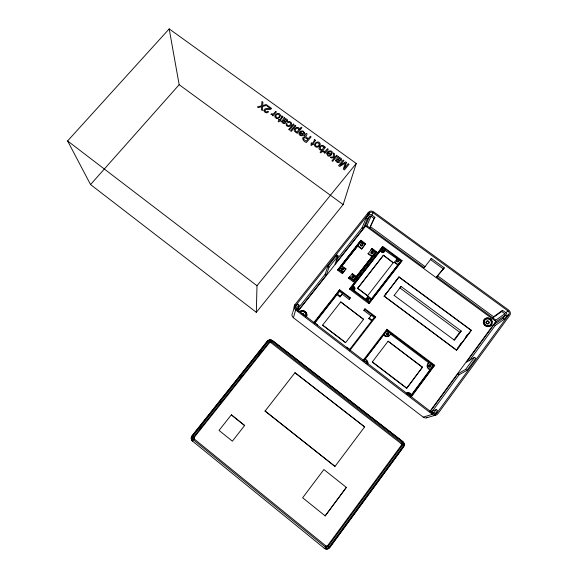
<?xml version="1.0" encoding="UTF-8"?>
<svg xmlns="http://www.w3.org/2000/svg" width="578" height="578" viewBox="0 0 578 578"><rect width="100%" height="100%" fill="white"/><g stroke="black" fill="none" stroke-linecap="round" stroke-linejoin="round"><path stroke-width="0.87" d="M256.321 312.344L256.993 285.734L356.25 163.48L169.188 28.9L67.604 140.938L90.544 184.555L256.321 312.344L343.151 204.583L356.25 163.48M192.611 441.202L192.662 441.245A3.858 3.779 -66.1 0 1 192.127 435.841L267.318 341.237A3.699 3.641 11.3 0 1 272.498 340.637L402.693 441.476A3.93 3.75 54.2 0 1 403.56 446.91L329.735 547.547A4.104 3.909 76.3 0 1 324.244 548.219L192.611 441.202A3.865 3.779 -66 0 1 192.069 435.79L267.318 341.237M269.493 341.641L193.659 437.026A1.17 1.142 -65.8 0 0 193.825 438.659L194.287 439.085A1.156 1.134 -66 0 1 194.129 437.467L269.355 342.819L269.493 341.641A1.12 1.098 11.1 0 1 271.06 341.461L402.353 443.21A1.185 1.134 54 0 1 402.613 444.85L328.181 546.224A1.243 1.185 76.2 0 1 326.519 546.427L325.898 545.964A1.228 1.17 76.3 0 0 327.545 545.762L328.181 546.224M327.545 545.762L401.392 445.226A1.178 1.127 54.2 0 0 401.132 443.601L270.909 342.638L271.06 341.461M324.244 548.219L324.179 548.161A4.097 3.902 76.3 0 0 329.662 547.489L403.422 446.946A3.923 3.75 54.2 0 0 402.555 441.52L272.498 340.637M265.092 411.052L294.975 372.716L364.631 426.904L334.987 466.417L265.092 411.052L334.987 466.417M295.105 307.641A2.673 2.601 14.6 0 1 295.459 307.055L295.857 305.379L369.291 213.087A2.637 2.478 16.5 0 1 372.962 212.675L508.048 311A2.782 2.572 35.3 0 1 508.777 314.714L436.961 412.938L435.241 413.667A2.839 2.688 47.5 0 1 434.75 414.173M296.268 309.613L296.666 307.98L298.985 305.061L297.778 304.136L295.459 307.055M297.518 310.856L298.985 305.061M292.938 311.91L294.939 304.685L368.388 212.429A3.764 3.533 16.5 0 1 373.626 211.844L508.698 310.119A3.974 3.67 35.3 0 1 509.745 315.415L437.936 413.682A4.089 3.88 47.3 0 1 432.387 414.339L423.19 417.114L293.386 317.741A3.67 3.576 15.1 0 1 292.714 312.712M293.386 317.741L295.647 309.96A3.858 3.75 14.5 0 1 294.939 304.685M297.258 309.389L325.154 274.275L327.827 266.364L336.873 254.992L338.072 255.888L335.045 264.146L365.375 225.94M297.865 310.978L326.31 275.15L329.034 267.26L338.072 255.888M336.273 256.654L336.873 254.992M294.975 372.716L364.631 426.904M358.649 244.834L341.735 266.205L341.887 265.822L345.947 268.849L342.321 273.618L337.689 270.15L360.954 240.282L365.599 243.706L361.698 249.075L357.652 246.091L357.833 245.672L361.886 248.663L361.698 249.075M317.517 325.587L317.748 325.009L314.808 322.77L314.591 323.355L339.568 291.276L342.494 293.48L340.001 296.94L337.082 294.744M338.925 269.471L361.106 241.257L365.166 244.248L361.886 248.663M342.321 273.618L343.151 272.137L339.076 269.088M342.754 273.069L343.151 272.137M336.1 260.497L362.095 227.768L366.062 218.296L368.265 215.529L369.291 213.087M368.265 215.529A2.615 2.457 16.5 0 1 371.9 215.117L374.891 217.299L369.768 227.884L374.017 218.412L371.018 216.223A1.12 1.055 16.5 0 0 369.465 216.403L367.261 219.17L363.251 228.621L362.095 227.768M322.611 325.139L345.586 342.646L322.611 325.139L340.731 301.933L363.569 319.367L340.731 301.933M297.721 311.585L364.993 226.829L369.465 216.403M364.993 226.829A1.077 1.019 16.9 0 1 366.495 226.663L371.018 216.223M360.954 240.282L356.041 246.965M371.9 215.117L372.962 212.675M342.183 294.159L349.199 299.433L349.632 298.877L350.232 297.706L339.647 289.759L334.669 296.622M361.106 241.257L360.824 241.893L364.877 244.877M348.968 277.845L349.567 276.92L353.664 279.976L375.649 251.957L371.567 248.952L371.994 248.41L376.661 251.842L353.382 281.869L348.715 278.394L349.567 276.92M340.001 296.94L342.494 293.48M349.401 277.296L348.715 278.394M356.431 276.66L352.349 273.618L352.175 273.994L355.578 276.522M367.637 214.055L368.388 212.429M353.382 281.869L376.661 251.842M349.56 289.108L382.73 246.445L402.078 260.642L368.916 303.609L349.56 289.108L371.119 261.596M401.06 260.765L368.966 302.272L397.888 265.02L394.369 262.434L394.615 262.051L398.134 264.637L401.06 260.765L382.889 247.42L350.745 288.639L352.833 285.98L354.242 287.028A1.763 1.691 22 0 1 354.603 289.412L354.422 289.759A1.756 1.683 22.1 0 0 354.625 288.082M371.994 248.41L371.054 249.985L371.567 248.952M372.138 256.784L368.07 253.785L368.273 253.381L372.34 256.386L369.949 259.573M352.833 285.98L352.659 286.334L382.889 247.42M354.242 287.028L354.061 287.382A1.756 1.683 22.1 0 1 354.386 287.7M349.199 299.433L350.232 297.706M393.365 262.549L367.572 295.799L357.609 288.35L383.438 255.245L393.242 262.744L383.438 255.245M382.73 246.445L372.225 260.187M380.295 251.054L381.69 252.08L381.914 251.676A1.741 1.647 21 0 0 384.334 251.401L385.353 250.093L382.557 248.041M381.69 252.08A1.741 1.647 21 0 0 384.11 251.806L384.334 251.401M384.11 251.806L385.353 250.093M367.825 296.622L368.034 296.268L371.567 298.92L371.358 299.26L369.241 297.677M367.572 295.799L357.703 288.176M365.014 308.811L364.574 309.375L374.689 316.968L374.363 317.423L371.394 315.191L370.982 315.805L363.894 310.473L365.014 308.811L375.722 316.852L374.97 317.907M368.916 303.609L402.078 260.642M400.677 261.357L385.129 250.505M346.417 347.645L346.749 347.14L349.733 349.415M456.49 350.225L471.294 330.269L399.03 276.927L384.182 296.16L456.49 350.225L471.294 330.269M368.807 318.623L369.212 318.023L372.189 320.255L371.77 320.848L368.807 318.623L371.394 315.191M386.451 293.219L385.584 294.498L399.03 276.927M395.851 281.197L396.775 279.839M401.002 286.457L399.911 287.952L459.712 332.234L461.266 331.05L401.002 286.457L394.131 295.466M429.83 411.485L495.281 322.249L505.186 315.378A1.178 1.091 35.4 0 0 504.876 313.803L501.697 311.491L492.781 317.9L493.612 316.773L502.557 310.321L505.736 312.633A2.753 2.55 35.4 0 1 506.458 316.311L504.305 319.251L495.274 325.4L469.257 360.903M429.989 411.854L457.884 373.822L465.637 369.4L474.487 357.32L475.766 358.266L466.923 370.361L459.113 374.746L431.752 412.078M496.134 321.664L466.432 362.153L474.487 357.32M431.723 413.646L433.955 412.685L436.224 409.578L437.517 410.561L435.241 413.667M495.274 325.4L494.046 324.504L503.033 318.319L505.186 315.378M501.697 311.491L502.557 310.321M326.317 547.438A2.464 2.341 76.3 0 1 325.19 546.933L325.811 547.402A2.485 2.363 76.2 0 0 329.128 546.99L403.552 445.58A2.377 2.269 54 0 0 403.025 442.293L271.747 340.594A2.233 2.204 11.1 0 0 268.611 340.962L192.77 436.303A2.334 2.29 -65.8 0 0 193.095 439.576L193.572 439.995A2.319 2.269 -66 0 1 192.879 439.034M459.113 345.868L461.251 342.978M465.521 337.198L467.66 334.308M461.266 331.05L454.453 340.232L394.124 295.401M325.147 515.894L346.345 487.399L325.212 515.916L302.648 497.774L323.897 469.56L346.345 487.399M433.189 365.708L429.938 369.884L428.479 368.778A3.352 3.179 40.3 0 1 427.698 364.212L429.049 362.594L433.189 365.708L433.673 365.375L387.058 330.32L363.641 360.954M427.698 364.212L429.049 362.594M410.293 396.559L411.789 394.55L410.04 393.604L411.507 394.716L429.938 369.884M410.286 396.891L433.673 365.375M411.377 396.176L416.745 388.951M417.815 387.498L425.329 377.376M426.398 375.931L431.766 368.699M432.835 367.254L434.714 365.26L386.892 329.301L386.306 330.002M411.507 396.544L434.714 365.26M453.99 339.951L459.712 332.234M422.475 367.153L406.666 388.279L372.239 362.045L388.098 341.222L422.475 367.153L406.804 388.185L372.348 361.929M383.517 334.886L384.948 335.97A3.287 3.15 33 0 0 389.485 335.442L390.771 333.802L386.704 330.739M495.837 320.14L436.679 276.848L437.517 275.742L493.612 316.773M436.679 276.848L444.301 267.867L431.354 258.438L424.201 267.715L366.886 225.767M363.013 360.578L386.892 329.301M363.519 361.149L387.058 330.32M424.201 267.715L425.04 266.617L370.621 226.807M431.354 258.438L430.48 259.573L443.434 269.016M349.415 349.791L374.689 316.968M349.553 350.846L375.722 316.852M345.586 342.646L363.67 319.215M363.894 310.473L364.328 309.916M365.426 299.621L368.034 296.268M394.369 262.434L397.158 258.771M244.639 425.466L232.378 441.18L219.04 430.408L231.337 414.838L244.646 425.524L231.337 414.838M353.555 290.748L354.603 289.412M357.609 288.35L383.322 255.447M315.22 321.361L316.332 319.945M317.445 318.536L318.557 317.12M319.67 315.704L329.113 303.688M330.226 302.28L331.339 300.863M314.389 323.073L339.792 290.756L349.791 298.27M353.49 280.344L375.44 252.369L371.264 249.573L368.07 253.785M356.799 276.327L368.851 260.974M353.642 281.334L376.451 252.254M384.095 296.283L386.104 293.732M371.365 249.371L371.791 248.829M313.89 322.51L339.647 289.759M349.314 277.476L352.349 273.618M337.906 269.586L360.766 240.708M337.689 270.15L339.358 268.04M341.027 265.938L350.478 253.995M351.59 252.586L352.703 251.184M353.815 249.775L354.928 248.374M338.845 269.659L360.918 241.676M339.712 268.763L340.724 267.484M365.166 244.248L365.599 243.706M342.559 273.054L342.992 272.505M345.947 268.849L342.913 272.693L341.562 271.682M374.017 218.412L374.891 217.299M199.988 428.276L201.108 426.86M220.196 402.859L221.316 401.45M240.405 377.441L241.532 376.032M258.373 354.849L259.5 353.44M260.62 352.024L261.74 350.615M384.948 335.97L385.179 335.695A3.295 3.157 33 0 0 389.724 335.168L389.485 335.442M438.081 275.085L444.301 267.867M366.38 360.311L365.144 358.981L365.903 359.95M390.771 333.802L390.526 334.07L428.731 362.818M90.544 184.555L179.166 84.713L169.188 28.9M388.098 341.222L422.323 367.261M468.505 333.694L469.076 333.275M505.736 312.633L508.048 311M495.281 322.249A1.134 1.055 35.9 0 0 494.992 320.732L504.876 313.803M457.516 348.035L458.867 347.089M428.479 368.778L428.789 368.562A3.36 3.186 40.2 0 1 428.009 363.988M506.458 316.311L508.777 314.714M430.964 411.904L436.224 409.578M401.132 443.601L402.353 443.21M401.392 445.226L402.613 444.85M426.492 417.815L435.87 415.083M328.485 546.528L329.128 546.99M366.062 218.296L367.261 219.17M503.033 318.319L504.305 319.251M179.166 84.713L343.151 204.583M366.495 226.663L494.992 320.732M380.512 250.65L381.914 251.676M398.928 277.064L471.149 330.378M384.182 296.16L456.627 350.131M344.437 268.221L345.789 269.232M338.058 269.204L342.718 272.686M349.134 277.476L353.815 280.966M327.827 266.364L329.034 267.26M465.637 369.4L466.923 370.361M351.005 288.119L369.263 301.795M349.979 288.234L369.421 302.793M325.154 274.275L326.31 275.15M457.884 373.822L459.113 374.746M337.371 294.065L340.305 296.268M383.741 334.619L385.179 335.695M428.789 368.562L430.256 369.667M295.647 309.96L432.387 414.339M67.604 140.938L256.993 285.734M193.825 438.659L326.519 546.427M193.095 439.576L325.811 547.402M192.77 436.303L193.247 436.744M193.659 437.026L194.129 437.467M267.303 341.367A3.692 3.641 11.4 0 1 272.476 340.767M269.355 342.819A1.113 1.091 11.3 0 1 270.909 342.638M192.749 438.449A2.319 2.269 -66 0 1 192.763 437.842M407.584 394.557A1.084 1.033 45 0 1 409.253 393.885A1.084 1.033 45 0 1 409.072 395.692M365.007 361.756A1.062 1.026 37.6 0 1 366.799 361.546A1.062 1.026 37.6 0 1 366.141 363.201M430.689 366.279A1.069 1.012 40.2 0 1 429.555 367.153A1.069 1.012 40.2 0 1 428.609 365.975A1.069 1.012 40.2 0 1 429.743 365.101M430.256 365.31A1.069 1.012 40.2 0 1 430.451 365.506M407.23 394.55A1.077 1.033 45.1 0 1 408.321 393.929M409.029 394.34A1.077 1.033 45.1 0 1 409.173 394.579M365.26 361.546A1.055 1.019 37.7 0 1 366.062 361.561M388.062 333.6A1.048 1.004 33.2 0 1 387.679 335.153A1.048 1.004 33.2 0 1 386.234 334.33A1.048 1.004 33.2 0 1 387.368 333.203M427.792 417.179A3.88 3.692 48 0 1 423.19 417.114M295.857 305.379A2.702 2.623 14.5 0 0 296.348 309.078L433.081 413.4A2.861 2.717 47.3 0 0 436.961 412.938M433.955 412.685A1.214 1.156 47.5 0 1 432.308 412.88M296.875 309.548A1.149 1.113 14.6 0 1 296.666 307.98M367.442 361.655A3.316 3.208 37.7 0 1 367.485 364.14M366.582 360.08A3.323 3.208 37.7 0 1 367.695 363.916M406.291 393.372A3.389 3.237 45.3 0 1 410.322 393.43M406.746 393.127A3.381 3.237 45.3 0 1 409.282 393.156M484.032 321.838A3.771 3.511 35.8 0 1 487.991 318.796A3.771 3.511 35.8 0 1 491.379 322.885A3.771 3.511 35.8 0 1 487.427 325.927M486.481 325.674A3.771 3.511 35.8 0 1 485.621 325.19M484.906 324.511A3.771 3.511 35.8 0 1 484.082 322.777M491.885 324.07A4.53 4.212 35.8 0 1 484.906 325.515A4.53 4.212 35.8 0 1 485.448 318.5A4.53 4.212 35.8 0 1 492.051 321.852M301.911 313.681A1.467 1.431 17 0 1 303.927 315.22M300.242 312.142A3.67 3.576 17 0 1 305.863 316.433M299.794 311.571A4.407 4.292 17 0 1 301.889 310.747M303.038 310.762A4.407 4.292 17 0 1 306.542 316.715M302.619 313.746A1.467 1.431 17 0 1 303.782 314.634M299.838 311.412A4.414 4.299 17 0 1 306.586 316.563M300.278 311.983A3.678 3.584 17 0 1 305.43 317.084M383.857 250.014A1.019 0.961 21 0 1 383.424 251.235A1.019 0.961 21 0 1 382.094 250.881A1.019 0.961 21 0 1 382.304 249.595M353.996 287.772A1.026 0.983 22 0 1 353.433 289.332A1.026 0.983 22 0 1 352.197 288.133A1.026 0.983 22 0 1 353.801 287.584M398.43 260.916A1.019 0.968 23.5 0 1 397.592 262A1.019 0.968 23.5 0 1 396.429 261.148A1.019 0.968 23.5 0 1 397.267 260.064M368.569 298.66A1.033 0.99 25.3 0 1 368.179 300.177A1.033 0.99 25.3 0 1 366.755 299.368A1.033 0.99 25.3 0 1 367.883 298.27M353.454 276.363A1.026 0.975 20.4 0 1 353.498 277.975A1.026 0.975 20.4 0 1 351.915 277.418A1.026 0.975 20.4 0 1 352.956 276.19M343.101 268.691A1.019 0.975 18 0 1 342.689 270.179A1.019 0.975 18 0 1 341.295 269.37A1.019 0.975 18 0 1 342.429 268.3M362.124 244.602A1.012 0.961 18 0 1 361.9 245.997A1.012 0.961 18 0 1 360.455 245.614A1.012 0.961 18 0 1 360.939 244.284M372.499 252.203A1.019 0.961 20 0 1 372.463 253.785A1.019 0.961 20 0 1 370.917 253.164A1.019 0.961 20 0 1 372.015 252.008M304.563 132.839C304.902 137.875 296.109 135.751 299.953 131.748L303.175 134.074C304.678 132.759 302.576 130.715 301.189 131.784L300.466 131.257L302.973 130.917L304.563 132.839M299.888 133.684L301.03 135.158L302.706 134.595L300.264 132.832L299.888 133.684M303.544 138.612L303.855 139.471L306.21 141.213L307.792 139.32L304.808 137.506L303.544 138.612M335.681 160.287C335.71 161.984 338.426 163.574 339.654 162.006L338.946 161.5L337.87 161.826L336.62 160.453C337.66 158.589 340.341 162.671 341.504 160.135C342.227 158.553 340.117 157.324 338.744 157.693L338.853 156.869L337.993 156.262C338.058 157.469 336.548 158.777 335.681 160.287M319.092 148.011L319.078 148.467A2.102 1.951 7.5 0 0 319.62 149.644L321.801 150.316L320.133 152.339L320.855 152.867L325.479 147.267L324.793 146.769L324.359 147.289C324.15 143.98 319.302 145.302 319.092 148.011M263.994 110.333C263.821 112.602 267.332 113.787 268.582 111.778L267.838 111.243L266.277 111.995L264.962 110.81C265.685 107.616 270.085 111.229 271.638 108.462L267.665 105.601L267.13 106.229L270.287 108.505L265.873 108.57L264.457 109.307A2.218 2.037 1.1 0 0 263.994 110.333M281.739 121.337C281.746 123.02 284.427 124.53 285.633 123.013L284.947 122.514L283.877 122.839L282.664 121.503C283.719 119.689 286.32 123.663 287.497 121.185C288.234 119.639 286.146 118.439 284.81 118.801L284.925 117.999L284.094 117.406C284.13 118.591 282.62 119.863 281.739 121.337M320.125 144.074L319.403 145.981L317.488 147.202A2.298 2.131 6.9 0 1 315.949 147C311.202 144.543 319.092 138.85 320.125 144.074M315.357 144.789L316.318 146.328A1.272 1.178 6.9 0 0 317.365 146.371C321.968 144.594 316.433 140.23 315.357 144.789M280.467 115.484L279.73 117.363L277.816 118.562A2.276 2.095 2.3 0 1 276.291 118.36C271.646 115.925 279.492 110.362 280.467 115.484M275.735 116.185L276.674 117.702A1.257 1.156 2.3 0 0 277.707 117.739C282.288 116.005 276.855 111.706 275.735 116.185M262.629 106.46L262.347 110.543L261.343 109.82L261.61 106.648L258.33 107.638L257.376 106.952L261.632 105.738L261.928 101.461L262.925 102.176L262.607 105.557L266.155 104.51L267.123 105.21L262.629 106.46M291.572 123.562C291.991 127.586 284.434 127.341 286.493 123.432L287.201 123.945L286.984 124.776C287.728 126.922 290.553 125.274 290.676 123.584A1.142 1.048 3.6 0 0 290.402 122.767L289.21 122.276L288.249 122.709L287.533 122.196L288.328 121.662A1.893 1.748 3.6 0 1 289.527 121.503L291.066 122.334L291.572 123.562M333.564 153.098L333.268 156.949L330.305 157.245L331.266 157.939L334.611 157.592L331.945 160.85L332.668 161.37L337.263 155.764L336.541 155.244L335.283 156.775L334.221 156.848L334.525 153.784L333.564 153.098M298.898 129.4C294.513 137.188 294.318 124.169 298.898 129.4M323.752 147.383C319.432 155.294 319.092 141.913 323.752 147.383M326.794 153.156C328.311 161.948 337.429 148.676 328.174 151.248L328.911 151.776C330.313 150.699 332.422 152.765 330.934 154.095L327.668 151.739L326.794 153.156M315.516 140.375L312.951 143.821L313.551 144.254L313.088 144.811L312.488 144.377L311.549 145.504L310.798 144.962L311.737 143.835L311.029 143.322L311.491 142.766L312.199 143.279C314.172 141.986 314.288 140.483 314.396 139.276L315.516 140.375M304.758 135.678L304.902 136.791C300.444 136.784 303.566 142.253 306.492 142.455L311.109 136.914L310.292 136.321L308.312 138.691L305.798 136.719L307.091 134.017L306.094 133.294L304.758 135.678M282.88 116.85L280.301 120.246L280.894 120.672L280.424 121.221L279.839 120.795L278.892 121.907L278.155 121.373L279.095 120.26L278.401 119.754L278.863 119.205L279.564 119.711C281.522 118.447 281.659 116.958 281.775 115.766L282.88 116.85M327.74 153.293C327.018 154.875 329.547 155.988 330.464 154.629L327.993 152.838L327.74 153.293M346.511 162.432L344.409 168.458L348.259 163.69L349.054 164.26L344.466 169.903L343.267 169.036L345.384 162.996L339.748 166.493L338.571 165.64L343.166 160.012L343.953 160.583L340.066 165.315L345.687 161.833L346.511 162.432M294.636 129.132L294.397 129.602A2.319 2.146 4.5 0 0 294.339 130.946L295.596 132.246L296.984 132.29L296.543 132.824L297.258 133.345L301.947 127.745L301.21 127.211L299.498 129.262C299.31 126.546 295.459 127.001 294.636 129.132M340.688 159.535L339.712 160.171L337.523 159.261L339.351 158.242L340.688 159.535M286.695 120.607L285.727 121.221L283.574 120.332L285.395 119.343L286.695 120.607M324.742 152.108L324.164 152.809L324.872 153.322L328.232 149.247L327.48 148.712L325.139 151.407L323.246 151.111L322.654 151.833L324.742 152.108M289.296 128.793L288.653 129.559L289.405 130.101L290.048 129.335L289.296 128.793M293.284 124.06L289.925 128.049L290.676 128.591L294.029 124.602L293.284 124.06M295.134 125.397L290.51 130.895L291.247 131.43L295.871 125.925L295.134 125.397M275.677 111.373L273.322 114.003L271.458 113.714L270.858 114.422L272.917 114.682L272.332 115.376L273.026 115.875L276.407 111.901L275.677 111.373M429.086 365.917A1.069 1.019 40.2 0 0 430.791 366.633A1.069 1.019 40.2 0 0 430.487 364.841A1.069 1.019 40.2 0 0 429.086 365.917M386.668 334.171A1.048 1.004 33.1 0 0 388.452 334.431A1.048 1.004 33.1 0 0 387.722 332.784A1.048 1.004 33.1 0 0 386.668 334.171M486.286 322.64A1.51 1.402 35.8 0 0 488.75 323.442A1.51 1.402 35.8 0 0 488.085 320.992A1.51 1.402 35.8 0 0 486.286 322.64M486.076 322.784A1.51 1.402 35.8 0 0 488.547 323.586A1.51 1.402 35.8 0 0 487.875 321.144A1.51 1.402 35.8 0 0 486.076 322.784M484.588 323.55A3.779 3.511 35.8 0 0 490.96 324.446A3.779 3.511 35.8 0 0 488.186 318.644A3.779 3.511 35.8 0 0 484.588 323.55M483.923 323.825A4.537 4.219 35.8 0 0 491.567 324.894A4.537 4.219 35.8 0 0 488.244 317.929A4.537 4.219 35.8 0 0 483.923 323.825M382.484 250.339A1.019 0.961 20.9 0 0 384.218 250.137A1.019 0.961 20.9 0 0 383.113 248.793A1.019 0.961 20.9 0 0 382.484 250.339M352.659 288.429A1.026 0.99 22 0 0 354.408 288.227A1.026 0.99 22 0 0 353.31 286.847A1.026 0.99 22 0 0 352.659 288.429M396.884 260.794A1.026 0.968 23.5 0 0 398.632 261.039A1.026 0.968 23.5 0 0 397.91 259.471A1.026 0.968 23.5 0 0 396.884 260.794M367.124 299.129A1.033 0.99 25.3 0 0 368.887 299.382A1.033 0.99 25.3 0 0 368.179 297.771A1.033 0.99 25.3 0 0 367.124 299.129M352.24 277.028A1.026 0.983 20.4 0 0 354.003 277.18A1.026 0.983 20.4 0 0 353.216 275.634A1.026 0.983 20.4 0 0 352.24 277.028M341.728 269.276A1.019 0.975 18 0 0 343.469 269.095A1.019 0.975 18 0 0 342.393 267.722A1.019 0.975 18 0 0 341.728 269.276M360.831 245.123A1.019 0.961 17.9 0 0 362.565 244.928A1.019 0.961 17.9 0 0 361.474 243.584A1.019 0.961 17.9 0 0 360.831 245.123M371.423 252.933A1.019 0.968 20 0 0 373.157 252.738A1.019 0.968 20 0 0 372.059 251.387A1.019 0.968 20 0 0 371.423 252.933"/></g></svg>
